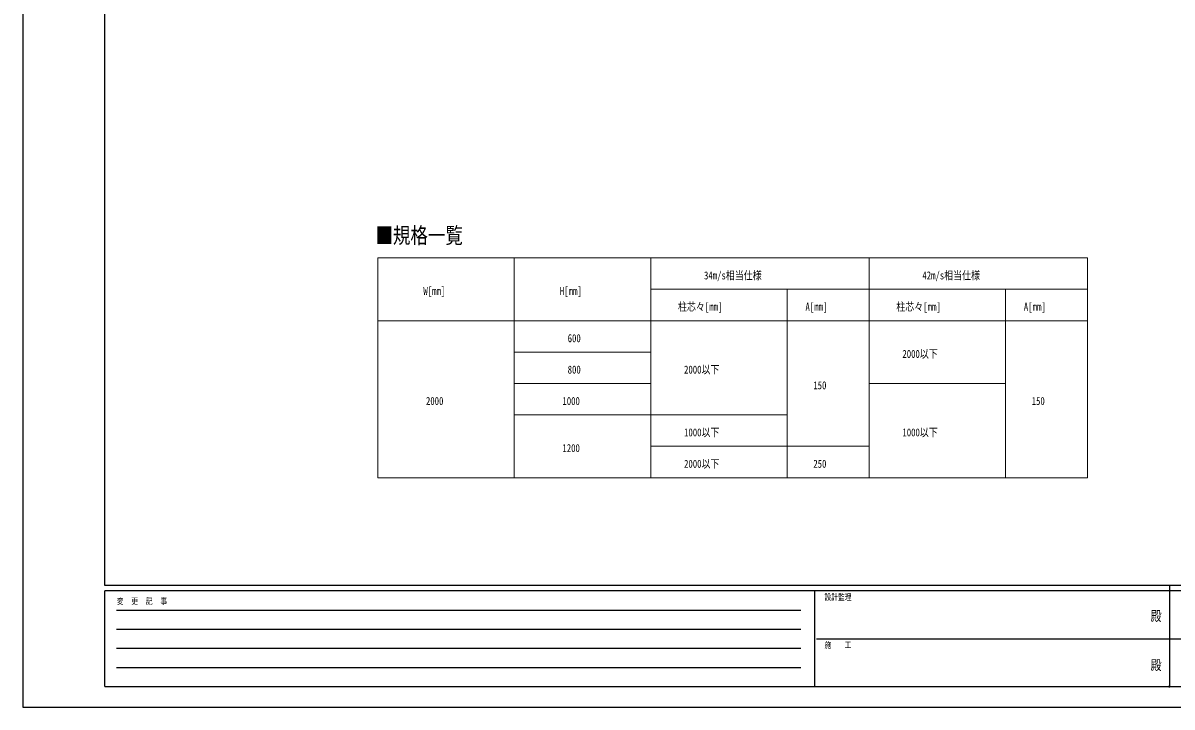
# Model space of a CAD drawing. Units: millimetres, scale not verified. Extents: x -4205 to 4205, y -2970 to 2970.
# Drawn here: x -4205 to 5, y -2970 to -464 of the extents above; entities that cross this region are included whole.
import ezdxf
from ezdxf.enums import TextEntityAlignment as Align

# ---------------------------------------------------------------- set-up
doc = ezdxf.new("R2010")
doc.units = ezdxf.units.MM
doc.header["$LTSCALE"] = 10
doc.header["$PDMODE"] = 32
doc.header["$PDSIZE"] = 5
doc.layers.add('0-1_TABLE1', color=7, linetype='Continuous', lineweight=18)
doc.layers.add('0-2_USER1', color=3, linetype='Continuous')
doc.layers.add('0-5_YKK_ZWAK', color=7, linetype='Continuous')
doc.styles.add('ＭＳ ゴシック', font='')
doc.styles.get('ＭＳ ゴシック').set_extended_font_data('MS Gothic')

msp = doc.modelspace()

# ---------------------------------------------------------------- linework, layer by layer
at = {"layer": '0-1_TABLE1'}
for p, q in [((-2904.98, -1325), (-304.98, -1325)), ((-2904.98, -1325), (-2904.98, -2130)), ((-2404.98, -1325), (-2404.98, -2130)), ((-1904.98, -1325), (-1904.98, -2130)), ((-1104.98, -1325), (-1104.98, -2130)), ((-1904.98, -1440), (-304.98, -1440)), ((-1404.98, -1440), (-1404.98, -2130)), ((-604.98, -1440), (-604.98, -2130)), ((-2904.98, -1555), (-304.98, -1555)), ((-2404.98, -1670), (-1904.98, -1670)), ((-2404.98, -1785), (-1904.98, -1785)), ((-1104.98, -1785), (-604.98, -1785)), ((-2404.98, -1900), (-1404.98, -1900)), ((-1904.98, -2015), (-1104.98, -2015))]:
    msp.add_line(p, q, dxfattribs=at)
for points in [[(-304.98, -1325), (-304.98, -1440), (-304.98, -2130)], [(-2904.98, -2130), (-1904.98, -2130), (-1104.98, -2130), (-304.98, -2130)]]:
    msp.add_lwpolyline(points, dxfattribs=at)
at = {"layer": '0-5_YKK_ZWAK'}
for p, q in [((-3904.98, -2525), (-3904.98, 2775)), ((3895.02, -2525), (-3904.98, -2525)), ((-4.98, -2525), (-4.98, -2895)), ((-1304.98, -2545), (-3904.98, -2545)), ((-3904.98, -2895), (-3904.98, -2545)), ((-1304.98, -2545), (-1304.98, -2895)), ((-4.98, -2545), (-1304.98, -2545)), ((1295.02, -2545), (-4.98, -2545)), ((-3862.48, -2615), (-1354.98, -2615)), ((-3862.48, -2685), (-1354.98, -2685)), ((-1297.48, -2720), (-4.98, -2720)), ((-4.98, -2720), (1295.02, -2720)), ((-3862.48, -2755), (-1354.98, -2755)), ((-3862.48, -2825), (-1354.98, -2825)), ((-3904.98, -2895), (-1304.98, -2895)), ((-1304.98, -2895), (-4.98, -2895)), ((-4.98, -2895), (1295.02, -2895))]:
    msp.add_line(p, q, dxfattribs=at)
msp.add_lwpolyline([(-4205, -2970), (4205, -2970), (4205, 2970), (-4205, 2970)], close=True, dxfattribs=at)
msp.add_point((-4.98, -2895), dxfattribs=at)

# ---------------------------------------------------------------- texts
at = {"layer": '0-1_TABLE1', "style": 'ＭＳ ゴシック', "width": 0.8}
for s, p in [('34m/s相当仕様', (-1709.78, -1412.5)), ('42m/s相当仕様', (-909.78, -1412.5)), ('W[㎜]', (-2738.18, -1470)), ('H[㎜]', (-2238.18, -1470)), ('柱芯々[㎜]', (-1805.38, -1527.5)), ('A[㎜]', (-1338.18, -1527.5)), ('柱芯々[㎜]', (-1005.38, -1527.5)), ('A[㎜]', (-538.18, -1527.5)), ('600', (-2209.38, -1642.5)), ('2000以下', (-982.98, -1700)), ('800', (-2209.38, -1757.5)), ('2000以下', (-1782.98, -1757.5)), ('150', (-1309.38, -1815)), ('2000', (-2728.58, -1872.5)), ('1000', (-2228.58, -1872.5)), ('150', (-509.38, -1872.5)), ('1000以下', (-1782.98, -1987.5)), ('1000以下', (-982.98, -1987.5)), ('1200', (-2228.58, -2045)), ('2000以下', (-1782.98, -2102.5)), ('250', (-1309.38, -2102.5))]:
    msp.add_text(s, height=29.33, dxfattribs=at).set_placement(p, align=Align.BOTTOM_LEFT)
at = {"layer": '0-2_USER1', "style": 'ＭＳ ゴシック', "width": 0.8}
msp.add_text('■規格一覧', height=58.65, dxfattribs=at).set_placement((-2913.51, -1289.42), align=Align.BOTTOM_LEFT)
at = {"layer": '0-5_YKK_ZWAK', "style": 'ＭＳ ゴシック', "width": 0.8}
for s, height, p in [('設計監理', 21.99, (-1268.31, -2585)), ('変  更  記  事', 21.99, (-3861.31, -2600)), ('殿', 36.66, (-73.67, -2665.83)), ('施\u3000\u3000工', 21.99, (-1268.31, -2760)), ('殿', 36.66, (-73.67, -2845.83))]:
    msp.add_text(s, height=height, dxfattribs=at).set_placement(p, align=Align.BOTTOM_LEFT)

doc.saveas('drawing.dxf')
